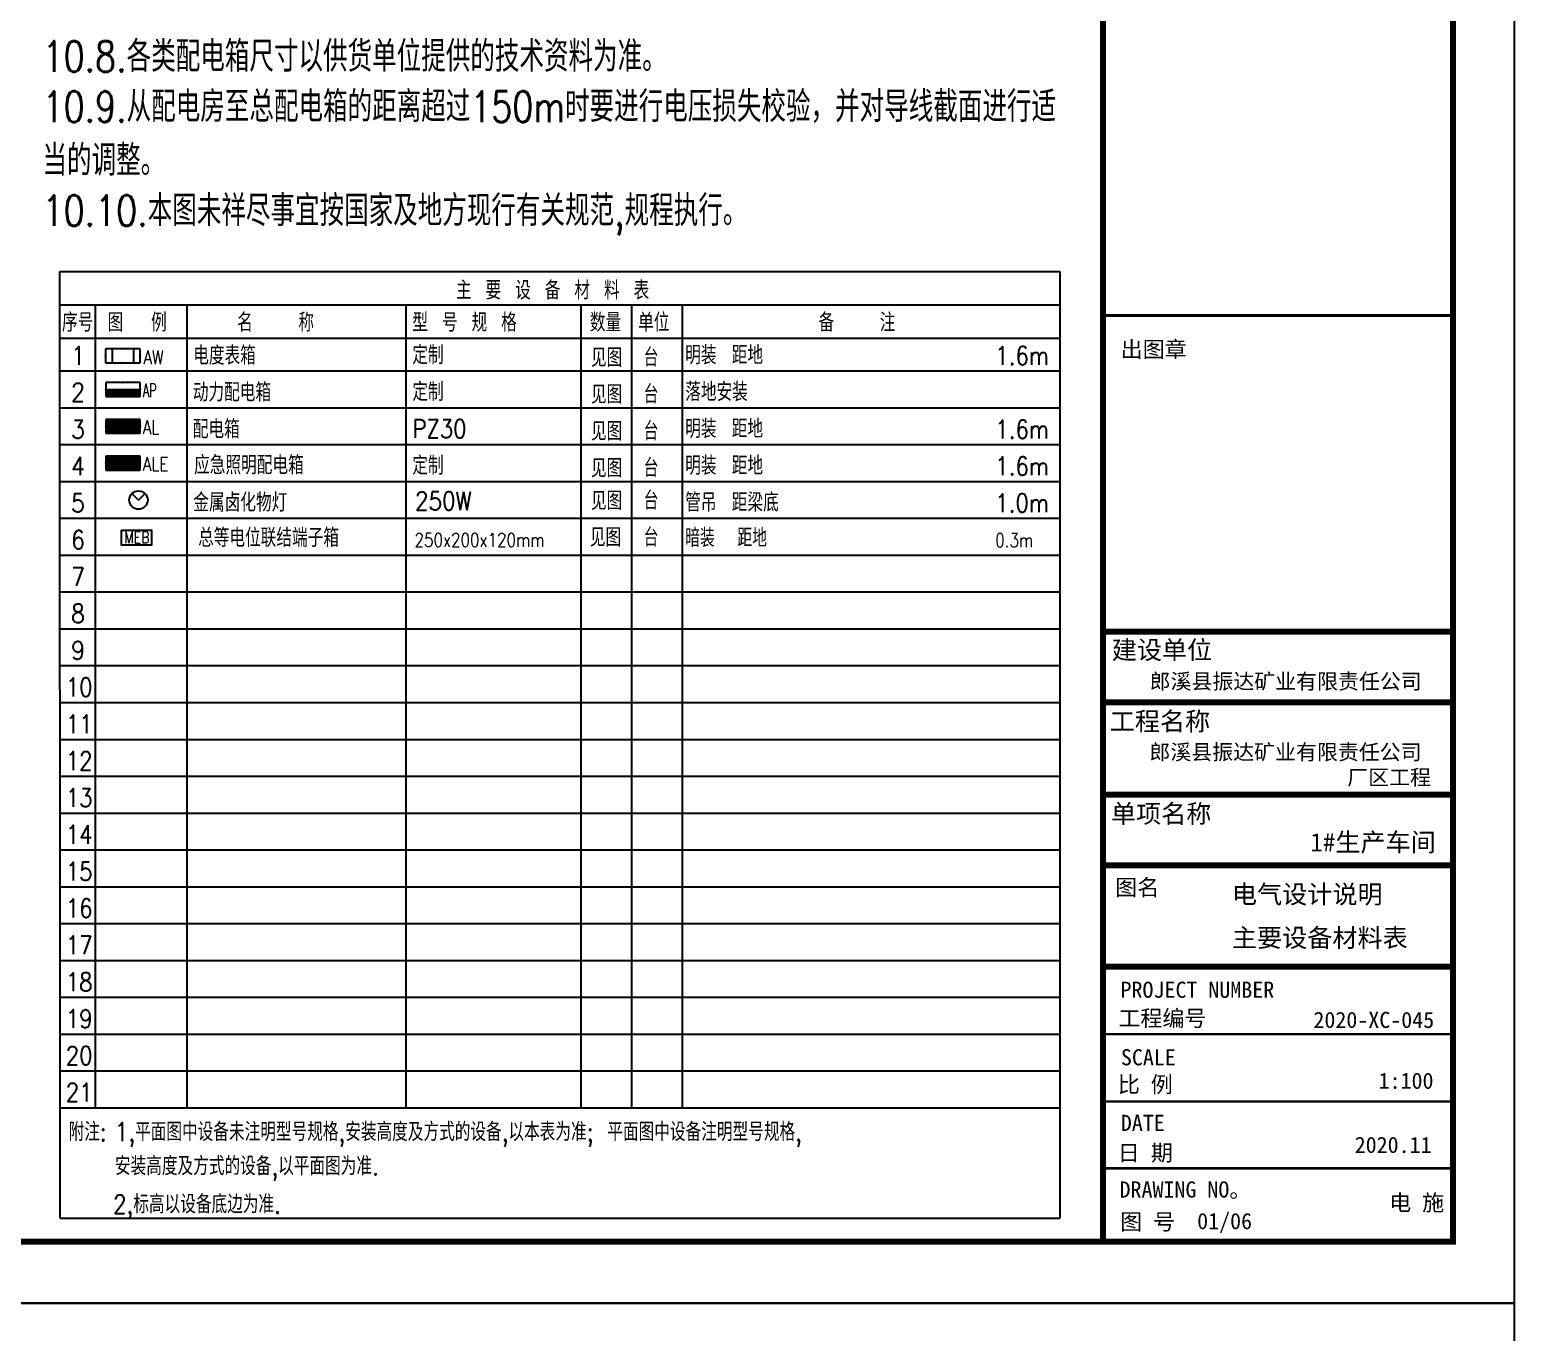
# Model space of a CAD drawing. Extents: x 69728788 to 150676229, y 20327566 to 43663798.
# Drawn here: x 75465435 to 75489625, y 20767491 to 20788705 of the extents above; entities that cross this region are included whole.
import ezdxf

# ---------------------------------------------------------------- set-up
doc = ezdxf.new("R2010")
doc.units = 0
doc.header["$LTSCALE"] = 1000
doc.header["$MEASUREMENT"] = 0
doc.layers.get('0').update_dxf_attribs({"linetype": 'CONTINUOUS'})
for name, color, linetype in [('EQUIP-照明', 3, 'CONTINUOUS'), ('EQUIP-箱柜', 3, 'CONTINUOUS'), ('PUB_TEXT', 7, 'CONTINUOUS'), ('PUB_TITLE', 4, 'CONTINUOUS'), ('图框', 253, 'CONTINUOUS'), ('数字', 3, 'CONTINUOUS'), ('文字', 7, 'CONTINUOUS'), ('电气说明', 7, 'CONTINUOUS')]:
    doc.layers.add(name, color=color, linetype=linetype)
doc.styles.add('_TCH_LABEL', font='COMPLEX', dxfattribs={"bigfont": 'GBCBIG'})
doc.styles.add('_TEL_DIM', font='SIMPLEX', dxfattribs={"width": 0.8, "height": 3.5, "bigfont": 'HZTXT'})
doc.styles.add('ACC', font='txt.shx', dxfattribs={"width": 0.9, "bigfont": 'hztxt.shx'})
doc.styles.add('ROMANC', font='romanc', dxfattribs={"width": 0.8})
doc.styles.add('黑体', font='simhei.ttf', dxfattribs={"width": 0.6, "height": 4.3})

# ---------------------------------------------------------------- blocks, each defined once
blk = doc.blocks.new('*X16')
at = {"color": 0}
for p, q in [((-250, 33), (-83, 200)), ((-250, 68), (-118, 200)), ((-250, 104), (-154, 200)), ((-250, 139), (-189, 200)), ((-250, 174), (-224, 200)), ((-247, 0), (-47, 200)), ((-212, 0), (-12, 200)), ((-177, 0), (23, 200)), ((-141, 0), (59, 200)), ((-106, 0), (94, 200)), ((-71, 0), (129, 200)), ((-35, 0), (165, 200)), ((0, 0), (200, 200)), ((35, 0), (235, 200)), ((71, 0), (250, 179)), ((106, 0), (250, 144)), ((141, 0), (250, 109)), ((177, 0), (250, 73)), ((212, 0), (250, 38)), ((247, 0), (250, 3))]:
    blk.add_line(p, q, dxfattribs=at)
blk = doc.blocks.new('$equip$00001421')
for p, q in [((0.75, 0.6), (-0.75, 0.6)), ((-0.75, 0.6), (-0.75, 0)), ((-0.75, 0), (0.75, 0)), ((0.75, 0), (0.75, 0.6))]:
    blk.add_line(p, q)
at = {"const_width": 0.6}
blk.add_lwpolyline([(-0.75, 0.3), (0.75, 0.3)], dxfattribs=at)
for p in [(-0.75, 0.3), (0, 0.6), (0, 0), (0.75, 0.3)]:
    blk.add_point(p)
at = {"xscale": 0.00300000000061118, "yscale": 0.00300000000061118, "zscale": 0.00300000000061118}
blk.add_blockref('*X16', (0, 0), dxfattribs=at)
at = {"style": '_TCH_LABEL', "flags": 9}
blk.add_attdef('A', (0, 0), '', height=0.00002, dxfattribs=at)
blk = doc.blocks.new('$equip$00001428')
for p, q in [((0.75, 0.6), (-0.75, 0.6)), ((-0.75, 0.6), (-0.75, 0)), ((-0.75, 0), (0.75, 0)), ((-0.469, 0.6), (-0.469, 0)), ((0.469, 0.6), (0.469, 0)), ((0.75, 0), (0.75, 0.6))]:
    blk.add_line(p, q)
for p in [(-0.75, 0.3), (0, 0.6), (0, 0), (0.75, 0.3)]:
    blk.add_point(p)
at = {"style": '_TCH_LABEL', "flags": 9}
blk.add_attdef('A', (0, 0), '', height=0.00002, dxfattribs=at)
blk = doc.blocks.new('*X14')
at = {"color": 0}
for p, q in [((-250, 33), (-183, 100)), ((-250, 68), (-218, 100)), ((-247, 0), (-147, 100)), ((-212, 0), (-112, 100)), ((-177, 0), (-77, 100)), ((-141, 0), (-41, 100)), ((-106, 0), (-6, 100)), ((-71, 0), (29, 100)), ((-35, 0), (65, 100)), ((0, 0), (100, 100)), ((35, 0), (135, 100)), ((71, 0), (171, 100)), ((106, 0), (206, 100)), ((141, 0), (241, 100)), ((177, 0), (250, 73)), ((212, 0), (250, 38)), ((247, 0), (250, 3))]:
    blk.add_line(p, q, dxfattribs=at)
blk = doc.blocks.new('$equip$00001414')
for p, q in [((0.75, 0.6), (-0.75, 0.6)), ((-0.75, 0.6), (-0.75, 0)), ((-0.75, 0.3), (0.75, 0.3)), ((-0.75, 0), (0.75, 0)), ((0.75, 0), (0.75, 0.6))]:
    blk.add_line(p, q)
at = {"const_width": 0.3}
blk.add_lwpolyline([(-0.75, 0.15), (0.75, 0.15)], dxfattribs=at)
for p in [(-0.75, 0.3), (0, 0.6), (0, 0), (0.75, 0.3)]:
    blk.add_point(p)
at = {"xscale": 0.00300000000061118, "yscale": 0.00300000000061118, "zscale": 0.00300000000061118}
blk.add_blockref('*X14', (0, 0), dxfattribs=at)
at = {"style": '_TCH_LABEL', "flags": 9}
blk.add_attdef('A', (0, 0), '', height=0.00002, dxfattribs=at)
blk = doc.blocks.new('$equip$00001176')
for q in [(-0.354, -0.354), (0.354, -0.354)]:
    blk.add_line((0, 0), q)
blk.add_circle((0, 0), 0.5)
at = {"style": '_TCH_LABEL', "flags": 9}
blk.add_attdef('A', (0, 0), '', height=0.00002, dxfattribs=at)

msp = doc.modelspace()

# ---------------------------------------------------------------- linework, layer by layer
for p, q in [((75482925.1, 20778900.1), (75488524, 20778900.1)), ((75482925.1, 20777750.1), (75488525.8, 20777750.1)), ((75482925.1, 20776245.9), (75488545.8, 20776245.9)), ((75482925.1, 20775095.9), (75488545.8, 20775095.9))]:
    msp.add_line(p, q)
at = {"layer": 'EQUIP-照明'}
msp.add_lwpolyline([(75466928.9, 20780556.3), (75467421.9, 20780556.3), (75467421.9, 20780310.6), (75466928.9, 20780310.6)], close=True, dxfattribs=at)
at = {"layer": 'PUB_TEXT'}
msp.add_line((75482925.1, 20774275), (75482925.1, 20780282), dxfattribs=at)
at = {"layer": 'PUB_TITLE'}
for points in [[(75430225.1, 20767966.1), (75430225.1, 20809966.1), (75489625.1, 20809966.1), (75489625.1, 20767966.1)], [(75430225.1, 20725966.1), (75430225.1, 20767966.1), (75489625.1, 20767966.1), (75489625.1, 20725966.1)]]:
    msp.add_lwpolyline(points, close=True, dxfattribs=at)
at = {"layer": 'PUB_TITLE', "const_width": 100}
msp.add_lwpolyline([(75432725.1, 20768966.1), (75488625.1, 20768966.1), (75488625.1, 20808966.1), (75432725.1, 20808966.1)], close=True, dxfattribs=at)
at = {"layer": '图框', "color": 4}
msp.add_line((75482925.1, 20808966.1), (75482925.1, 20768966.1), dxfattribs=at)
at = {"layer": '图框', "color": 0}
for p, q in [((75482925.1, 20778900.1), (75488603.2, 20778900.1)), ((75482925.1, 20773445.7), (75488625.1, 20773445.7))]:
    msp.add_line(p, q, dxfattribs=at)
at = {"layer": '图框', "color": 4}
for points, const_width in [([(75482925.1, 20808966.1), (75482925.1, 20768966.1)], 98.6), ([(75482925.1, 20778900.1), (75488603.2, 20778900.1)], 99.6), ([(75482925.1, 20777750.1), (75488605.1, 20777750.1)], 99.6), ([(75482925.1, 20776245.9), (75488625.1, 20776245.9)], 99.6), ([(75482925.1, 20775095.9), (75488625.1, 20775095.9)], 99.6), ([(75482925.1, 20773445.7), (75488625.1, 20773445.7)], 99.6), ([(75482925.1, 20772346.9), (75488625.1, 20772346.9)], 40.3), ([(75482925.1, 20771249.9), (75488625.1, 20771249.9)], 40.3), ([(75482925.1, 20770161.3), (75488625.1, 20770161.3)], 40.3)]:
    msp.add_lwpolyline(points, dxfattribs=dict(at, const_width=const_width))
at = {"layer": '图框', "color": 4, "const_width": 98.6}
msp.add_lwpolyline([(75482925.1, 20808966.1), (75488625.1, 20808966.1), (75488625.1, 20768966.1), (75482925.1, 20768966.1)], close=True, dxfattribs=at)
at = {"layer": '图框', "color": 0}
for points, const_width in [([(75482925.1, 20784048.5), (75488625.1, 20784048.5)], 50), ([(75482925.1, 20778900.1), (75488603.2, 20778900.1)], 40.3), ([(75482925.1, 20773445.7), (75488625.1, 20773445.7)], 40.3)]:
    msp.add_lwpolyline(points, dxfattribs=dict(at, const_width=const_width))
at = {"layer": '文字'}
for p, q in [((75465931.1, 20771147.6), (75465925.1, 20784766.1)), ((75465925.1, 20784766.1), (75482219.1, 20784766.1)), ((75482219.1, 20784766.1), (75482219.1, 20771147.6)), ((75465925.1, 20784222.5), (75482219.1, 20784222.5)), ((75466501.9, 20784222.5), (75466501.9, 20771147.6)), ((75467997, 20784222.5), (75467997, 20771147.6)), ((75471566.3, 20784222.5), (75471566.3, 20771147.6)), ((75474416.3, 20784222.5), (75474416.3, 20771147.6)), ((75475241.3, 20784222.5), (75475241.3, 20771147.6)), ((75476066.3, 20784222.5), (75476066.3, 20771147.6)), ((75465925.1, 20783678.9), (75482219.1, 20783678.9)), ((75465925.1, 20783147.6), (75482219.1, 20783147.6)), ((75465925.1, 20782547.6), (75482219.1, 20782547.6)), ((75465925.1, 20781947.6), (75482219.1, 20781947.6)), ((75465925.1, 20781347.6), (75482219.1, 20781347.6)), ((75465925.1, 20780747.6), (75482219.1, 20780747.6)), ((75465925.1, 20780147.6), (75482219.1, 20780147.6)), ((75465925.1, 20779547.6), (75482219.1, 20779547.6)), ((75465925.1, 20778947.6), (75482219.1, 20778947.6)), ((75465925.1, 20778347.6), (75482219.1, 20778347.6)), ((75465925.1, 20777747.6), (75482219.1, 20777747.6)), ((75465925.1, 20777147.6), (75482219.1, 20777147.6)), ((75465925.1, 20776547.6), (75482219.1, 20776547.6)), ((75465925.1, 20775947.6), (75482219.1, 20775947.6)), ((75465925.1, 20775347.6), (75482219.1, 20775347.6)), ((75465925.1, 20774747.6), (75482219.1, 20774747.6)), ((75465925.1, 20774147.6), (75482219.1, 20774147.6)), ((75465925.1, 20773547.6), (75482219.1, 20773547.6)), ((75465925.1, 20772947.6), (75482219.1, 20772947.6)), ((75465925.1, 20772347.6), (75482219.1, 20772347.6)), ((75465925.1, 20771747.6), (75482219.1, 20771747.6)), ((75465925.1, 20771147.6), (75465925.1, 20769347.6)), ((75465925.1, 20771147.6), (75482219.1, 20771147.6)), ((75482219.1, 20771147.6), (75482219.1, 20769347.6)), ((75465930.4, 20769347.6), (75482219.1, 20769347.6))]:
    msp.add_line(p, q, dxfattribs=at)

# ---------------------------------------------------------------- block references
at = {"layer": 'EQUIP-照明', "xscale": 375, "yscale": 375, "zscale": 375}
for p in [(75466955.5, 20782132.8), (75466955.5, 20781532.8)]:
    msp.add_blockref('$equip$00001421', p, dxfattribs=at)
at = {"layer": 'EQUIP-照明', "xscale": 300, "yscale": 300, "zscale": 300, "rotation": 180}
msp.add_blockref('$equip$00001176', (75467207.8, 20781044.7, -498.9), dxfattribs=at)
at = {"layer": 'EQUIP-箱柜', "xscale": 375, "yscale": 375, "zscale": 375}
for name, p in [('$equip$00001428', (75466952.7, 20783281.1)), ('$equip$00001414', (75466955.5, 20782732.8, -498.9))]:
    msp.add_blockref(name, p, dxfattribs=at)

# ---------------------------------------------------------------- texts
at = {"layer": 'EQUIP-照明', "style": '_TEL_DIM', "width": 0.8}
msp.add_text('MEB', height=187.5, dxfattribs=at).set_placement((75466974.1, 20780343))
at = {"layer": 'PUB_TEXT', "style": '黑体'}
for s, height, p in [('郎溪县振达矿业有限责任公司', 250, (75483683.1, 20777967.1)), ('郎溪县振达矿业有限责任公司', 250, (75483680.7, 20776815.7)), ('厂区工程', 250, (75486903.2, 20776403.8)), ('1#生产车间', 300, (75486301.8, 20775322.3)), ('电气设计说明', 300, (75485024.2, 20774475.3)), ('主要设备材料表', 300, (75485024.2, 20773766.7)), ('2020-XC-045', 262.944, (75486351.8, 20772447.5)), ('1:100', 262.94, (75487414.3, 20771456.1)), ('2020.11', 262.94, (75487024.6, 20770411.8)), ('电 施', 262.94, (75487586.5, 20769471.1)), ('01/06', 262.94, (75484457.6, 20769170.4))]:
    msp.add_text(s, height=height, dxfattribs=at).set_placement(p)
at = {"layer": '图框', "color": 4, "style": '黑体'}
for s, height, p in [('出图章', 262.94, (75483211, 20783368.1)), ('建设单位', 300, (75483066.2, 20778453.7)), ('工程名称', 300, (75483033, 20777291.7)), ('单项名称', 300, (75483052.9, 20775787.4)), ('图名', 262.94, (75483122.2, 20774605.4)), ('工程编号', 262.94, (75483173.7, 20772473.9)), ('SCALE', 262.94, (75483215.5, 20771838.4)), ('比 例', 262.94, (75483164.8, 20771395.5)), ('DATE', 262.94, (75483214.2, 20770769.8)), ('日 期', 262.94, (75483164.8, 20770282.6)), ('DRAWING NO。', 262.944, (75483193.4, 20769685.1)), ('图 号', 262.94, (75483202.1, 20769160))]:
    msp.add_text(s, height=height, dxfattribs=at).set_placement(p)
at = {"layer": '图框', "color": 0, "style": '黑体'}
msp.add_text('PROJECT NUMBER', height=262.944, dxfattribs=at).set_placement((75483209.1, 20772938.7))
at = {"layer": '数字', "linetype": 'ByBlock'}
for s, style, width, p in [('AW', '_TEL_DIM', 0.8, (75467289.4, 20783257.5)), ('AP', 'ROMANC', 0.6, (75467277.6, 20782719, -498.9)), ('AL', '_TEL_DIM', 0.8, (75467277.6, 20782119)), ('ALE', '_TEL_DIM', 0.8, (75467277.6, 20781519))]:
    msp.add_text(s, height=225, dxfattribs=dict(at, style=style, width=width)).set_placement(p)
at = {"layer": '文字'}
for s, height, style, width, p in [('主 要 设 备 材 料 表', 300, 'ACC', 0.85, (75472380.9, 20784310.7)), ('序号', 300, 'ACC', 0.85, (75465961.3, 20783787)), ('图  例', 300, 'ACC', 0.85, (75466703.9, 20783787)), ('名   称', 300, 'ACC', 0.85, (75468816.4, 20783787)), ('型 号 规 格 ', 300, 'ACC', 0.85, (75471670, 20783787)), ('数量', 300, 'ACC', 0.85, (75474562.4, 20783787)), ('单位', 300, 'ACC', 0.85, (75475349, 20783787)), ('备   注', 300, 'ACC', 0.85, (75478289.5, 20783787)), ('1  ', 300, 'ACC', 0.85, (75466113.3, 20783247.7)), ('电度表箱', 300, 'ACC', 0.85, (75468100, 20783248)), ('定制', 300, 'ACC', 0.85, (75471670, 20783255.7)), ('见图', 300, 'ACC', 0.85, (75474581, 20783214.2)), ('台', 300.7, '_TEL_DIM', 0.8, (75475439.6, 20783218.5)), ('明装', 300, 'ACC', 0.85, (75476116.4, 20783255.7)), ('距地', 300, 'ACC', 0.85, (75476875.2, 20783255.7)), ('1.6m', 300, 'ACC', 0.85, (75481167.9, 20783247.7)), ('动力配电箱', 300, 'ACC', 0.85, (75468093.4, 20782648.8, -498.9)), ('定制', 300, 'ACC', 0.85, (75471670, 20782655.7, -498.9)), ('落地安装', 300, 'ACC', 0.85, (75476116.4, 20782655.7, -498.9)), ('2  ', 300, 'ACC', 0.85, (75466113.3, 20782647.7)), ('见图', 300, 'ACC', 0.85, (75474581, 20782614.2)), ('台', 300.7, '_TEL_DIM', 0.8, (75475439.6, 20782618.5)), ('3  ', 300, 'ACC', 0.85, (75466113.3, 20782047.7)), ('配电箱', 300, 'ACC', 0.85, (75468093.4, 20782048.8)), ('PZ30', 300, 'ACC', 0.85, (75471670, 20782055.7)), ('见图', 300, 'ACC', 0.85, (75474581, 20782014.2)), ('台', 300.7, '_TEL_DIM', 0.8, (75475439.6, 20782018.5)), ('明装', 300, 'ACC', 0.85, (75476116.4, 20782055.7)), ('距地', 300, 'ACC', 0.85, (75476875.2, 20782055.7)), ('1.6m', 300, 'ACC', 0.85, (75481167.9, 20782047.7)), ('应急照明配电箱', 300, 'ACC', 0.85, (75468115.3, 20781463.5, -97.9)), ('定制', 300, 'ACC', 0.85, (75471670, 20781455.7)), ('明装', 300, 'ACC', 0.85, (75476116.4, 20781455.7)), ('距地', 300, 'ACC', 0.85, (75476875.2, 20781455.7)), ('4  ', 300, 'ACC', 0.85, (75466113.3, 20781447.7)), ('见图', 300, 'ACC', 0.85, (75474581, 20781414.2)), ('台', 300.7, '_TEL_DIM', 0.8, (75475439.6, 20781418.5)), ('1.6m', 300, 'ACC', 0.85, (75481167.9, 20781447.7)), ('5', 300, 'ACC', 0.85, (75466113.3, 20780847.7)), ('金属卤化物灯', 300, 'ACC', 0.85, (75468102.4, 20780854.7, -498.9)), ('250W', 300, 'ACC', 0.85, (75471717.1, 20780881.2, -498.9)), ('见图', 300, 'ACC', 0.85, (75474581, 20780882.9)), ('台', 300.7, '_TEL_DIM', 0.8, (75475439.6, 20780887.1)), ('管吊', 300, 'ACC', 0.85, (75476116.4, 20780855.7, -498.9)), ('距梁底', 300, 'ACC', 0.85, (75476875.2, 20780855.7, -498.9)), ('1.0m', 300, 'ACC', 0.85, (75481167.9, 20780847.7, -498.9)), ('总等电位联结端子箱', 300, 'ACC', 0.85, (75468179.8, 20780281.2)), ('见图', 300, 'ACC', 0.85, (75474562.4, 20780287.6)), ('台', 300.7, '_TEL_DIM', 0.8, (75475439.6, 20780287.1)), ('暗装', 300.69, '_TEL_DIM', 0.8, (75476116.4, 20780280.7, -500)), ('距地', 300.69, '_TEL_DIM', 0.8, (75476967.2, 20780280.7, -500)), ('6', 300, 'ACC', 0.85, (75466113.3, 20780247.7)), ('250x200x120mm', 225.515, '_TEL_DIM', 0.8, (75471705.3, 20780282.4)), ('0.3m', 225.52, '_TEL_DIM', 0.8, (75481167.9, 20780279.6)), ('7', 300, 'ACC', 0.85, (75466113.3, 20779647.7)), ('8', 300, 'ACC', 0.85, (75466113.3, 20779047.7)), ('9', 300, 'ACC', 0.85, (75466113.3, 20778447.7)), ('10', 300, 'ACC', 0.85, (75466021.7, 20777847.7)), ('11', 300, 'ACC', 0.85, (75466021.7, 20777247.7)), ('12', 300, 'ACC', 0.85, (75466021.7, 20776647.7)), ('13', 300, 'ACC', 0.85, (75466021.7, 20776047.7)), ('14', 300, 'ACC', 0.85, (75466021.7, 20775447.7)), ('15', 300, 'ACC', 0.85, (75466021.7, 20774847.7)), ('16', 300, 'ACC', 0.85, (75466021.7, 20774247.7)), ('17', 300, 'ACC', 0.85, (75466021.7, 20773647.7)), ('18', 300, 'ACC', 0.85, (75466021.7, 20773047.7)), ('19', 300, 'ACC', 0.85, (75466021.7, 20772447.7)), ('20', 300, 'ACC', 0.85, (75466021.7, 20771847.7)), ('21', 300, 'ACC', 0.85, (75466021.7, 20771247.7)), ('附注:', 300, 'ACC', 0.85, (75466069.6, 20770605.4)), ('1,平面图中设备未注明型号规格,安装高度及方式的设备,以本表为准; 平面图中设备注明型号规格,', 300, 'ACC', 0.85, (75466824.1, 20770605.4)), ('安装高度及方式的设备,以平面图为准. ', 300, 'ACC', 0.85, (75466824.1, 20770049.3)), ('2,标高以设备底边为准.', 300, 'ACC', 0.85, (75466795.6, 20769427.5))]:
    msp.add_text(s, height=height, dxfattribs=dict(at, style=style, width=width)).set_placement(p)
at = {"layer": '电气说明', "style": '_TEL_DIM', "width": 0.8}
for s, p in [('10.8.各类配电箱尺寸以供货单位提供的技术资料为准。', (75465643.5, 20788019.6, 202.1)), ('10.9.从配电房至总配电箱的距离超过150m时要进行电压损失校验，并对导线截面进行适', (75465643.5, 20787201.4, 202.1)), ('当的调整。', (75465643.5, 20786326.8, 202.1)), ('10.10.本图未祥尽事宜按国家及地方现行有关规范,规程执行。', (75465643.5, 20785508.6, 202.1))]:
    msp.add_text(s, height=500, dxfattribs=at).set_placement(p)

doc.saveas('drawing.dxf')
